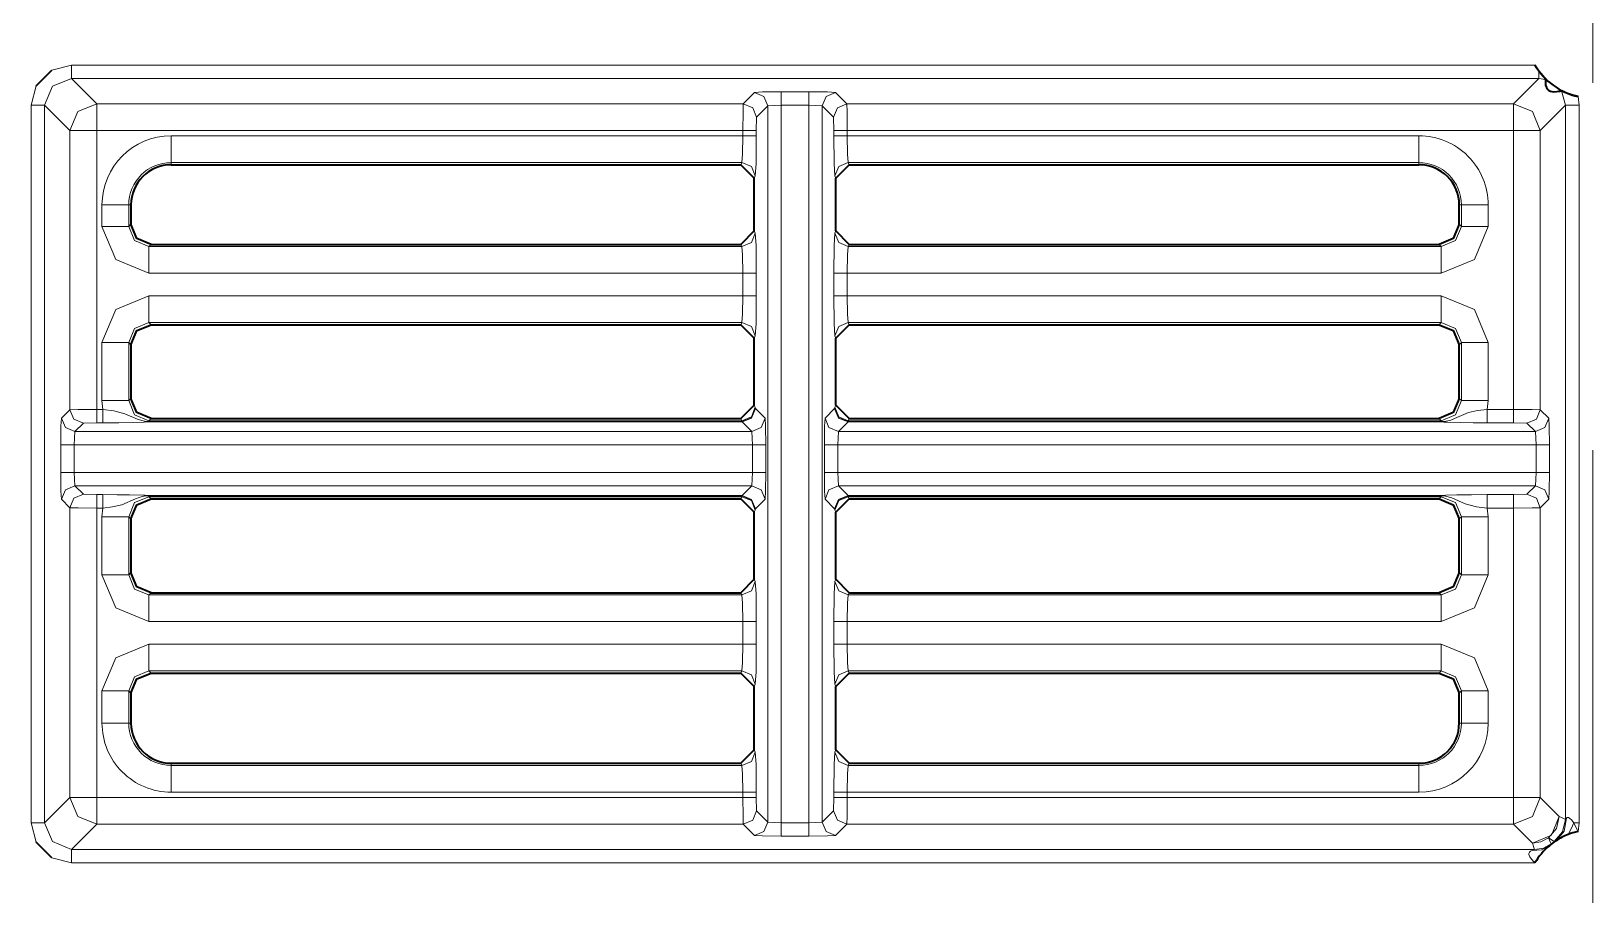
# Model space of a CAD drawing. Header units: millimetres. Extents: x 0 to 2941, y -405 to 1422.
# Drawn here: x 563.3 to 621.6, y 487 to 519.2 of the extents above; entities that cross this region are included whole.
import ezdxf

# ---------------------------------------------------------------- set-up
doc = ezdxf.new("R2010")
doc.units = ezdxf.units.MM
doc.layers.add('FINE', color=9, linetype='Continuous')
doc.layers.add('OUTLINE', color=7, linetype='Continuous')

msp = doc.modelspace()

# ---------------------------------------------------------------- linework, layer by layer
at = {"layer": 'FINE', "lineweight": 9}
for p, q in [((621.566, 540.171), (621.566, 517.314)), ((563.518, 517.205), (563.33, 516.478)), ((564.829, 517.477), (619.554, 517.477)), ((565.773, 516.534), (564.829, 517.477)), ((619.554, 517.477), (618.611, 516.534)), ((619.554, 517.477), (619.809, 517.444)), ((590.304, 516.954), (589.884, 516.534)), ((592.33, 516.979), (591.304, 516.979)), ((593.749, 516.534), (593.329, 516.954)), ((620.396, 517.017), (620.554, 516.478)), ((563.33, 516.478), (563.33, 489.703)), ((563.83, 516.478), (564.773, 515.534)), ((563.83, 489.703), (563.83, 516.478)), ((589.884, 516.534), (565.773, 516.534)), ((590.804, 516.454), (591.304, 516.479)), ((590.804, 489.727), (590.804, 516.454)), ((591.304, 516.479), (591.304, 489.702)), ((591.304, 516.479), (592.33, 516.479)), ((592.33, 489.702), (592.33, 516.479)), ((592.33, 516.479), (592.829, 516.454)), ((592.829, 516.454), (592.829, 489.727)), ((618.611, 516.534), (593.749, 516.534)), ((619.61, 515.534), (620.554, 516.478)), ((620.554, 516.478), (620.554, 489.819)), ((564.773, 515.534), (564.773, 505.115)), ((589.871, 515.534), (589.871, 515.338)), ((590.371, 515.338), (590.371, 515.534)), ((593.262, 515.534), (593.262, 515.338)), ((618.611, 515.534), (618.611, 505.128)), ((619.61, 505.115), (619.61, 515.534)), ((568.549, 514.34), (589.834, 514.34)), ((568.549, 514.259), (568.549, 514.34)), ((589.834, 514.34), (589.793, 514.259)), ((593.799, 514.34), (615.085, 514.34)), ((593.84, 514.259), (593.799, 514.34)), ((615.085, 514.34), (615.085, 514.259)), ((593.299, 513.84), (593.34, 513.758)), ((565.969, 512.758), (565.969, 511.955)), ((566.967, 512.758), (567.049, 512.758)), ((617.664, 511.955), (617.664, 512.758)), ((616.666, 511.955), (616.585, 512.036)), ((590.334, 511.705), (590.293, 511.787)), ((593.34, 511.787), (593.299, 511.705)), ((567.716, 511.206), (567.798, 511.287)), ((615.836, 511.287), (615.917, 511.206)), ((567.716, 510.207), (589.871, 510.207)), ((589.871, 510.207), (589.871, 509.367)), ((593.262, 510.207), (593.262, 509.367)), ((593.762, 509.367), (593.762, 510.207)), ((589.871, 509.367), (567.716, 509.367)), ((615.917, 509.367), (593.762, 509.367)), ((567.716, 508.369), (589.834, 508.369)), ((567.798, 508.287), (567.716, 508.369)), ((589.834, 508.369), (589.793, 508.287)), ((593.299, 507.87), (593.34, 507.787)), ((593.84, 508.287), (593.799, 508.369)), ((565.969, 507.62), (565.969, 505.455)), ((566.967, 507.62), (567.049, 507.538)), ((566.967, 505.455), (566.967, 507.62)), ((617.664, 505.455), (617.664, 507.62)), ((567.049, 505.536), (566.967, 505.455)), ((616.666, 505.455), (616.585, 505.536)), ((564.773, 505.115), (564.458, 504.8)), ((565.999, 505.128), (565.773, 505.128)), ((565.969, 505.455), (565.999, 505.128)), ((590.334, 505.205), (590.293, 505.287)), ((593.291, 505.157), (592.934, 504.8)), ((593.299, 505.205), (593.291, 505.157)), ((593.34, 505.287), (593.299, 505.205)), ((617.634, 505.128), (617.664, 505.455)), ((618.611, 505.128), (617.634, 505.128)), ((619.925, 504.8), (619.61, 505.115)), ((564.958, 504.3), (565.273, 504.615)), ((565.273, 504.615), (565.773, 504.628)), ((565.773, 504.628), (565.999, 504.628)), ((567.716, 504.706), (567.798, 504.787)), ((589.834, 504.706), (567.716, 504.706)), ((589.842, 504.674), (567.716, 504.674)), ((567.716, 504.657), (589.842, 504.657)), ((589.793, 504.787), (589.834, 504.706)), ((589.834, 504.706), (589.842, 504.674)), ((589.842, 504.657), (590.199, 504.3)), ((593.434, 504.3), (593.791, 504.657)), ((593.791, 504.674), (593.799, 504.706)), ((615.917, 504.674), (593.791, 504.674)), ((593.791, 504.657), (615.917, 504.657)), ((593.799, 504.706), (593.84, 504.787)), ((615.917, 504.706), (593.799, 504.706)), ((615.836, 504.787), (615.917, 504.706)), ((617.634, 504.628), (618.611, 504.628)), ((618.611, 504.628), (619.11, 504.615)), ((619.11, 504.615), (619.426, 504.3)), ((564.932, 503.8), (564.958, 504.3)), ((590.225, 503.8), (564.932, 503.8)), ((564.932, 502.774), (564.932, 503.8)), ((564.958, 504.3), (590.199, 504.3)), ((590.199, 504.3), (590.225, 503.8)), ((590.225, 503.8), (590.225, 502.774)), ((590.725, 502.774), (590.725, 503.8)), ((592.909, 503.8), (592.909, 502.774)), ((593.408, 503.8), (593.434, 504.3)), ((619.451, 503.8), (593.408, 503.8)), ((593.408, 502.774), (593.408, 503.8)), ((593.434, 504.3), (619.426, 504.3)), ((621.566, 503.6), (621.566, 480.743)), ((564.932, 502.774), (590.225, 502.774)), ((564.958, 502.275), (564.932, 502.774)), ((593.408, 502.774), (619.451, 502.774)), ((593.434, 502.275), (593.408, 502.774)), ((619.451, 502.774), (619.426, 502.275)), ((590.199, 502.275), (564.958, 502.275)), ((565.273, 501.959), (564.958, 502.275)), ((619.426, 502.275), (593.434, 502.275)), ((593.791, 501.917), (593.434, 502.275)), ((619.426, 502.275), (619.11, 501.959)), ((564.458, 501.775), (564.773, 501.46)), ((564.773, 501.46), (564.773, 490.647)), ((565.773, 501.947), (565.273, 501.959)), ((565.999, 501.947), (565.773, 501.947)), ((565.773, 490.647), (565.773, 501.447)), ((589.842, 501.917), (567.716, 501.917)), ((567.716, 501.901), (589.842, 501.901)), ((567.798, 501.787), (567.716, 501.869)), ((567.716, 501.869), (589.834, 501.869)), ((589.834, 501.869), (589.793, 501.787)), ((589.842, 501.901), (589.834, 501.869)), ((590.342, 501.418), (590.699, 501.775)), ((592.934, 501.775), (593.291, 501.418)), ((615.917, 501.917), (593.791, 501.917)), ((593.799, 501.869), (593.791, 501.901)), ((593.84, 501.787), (593.799, 501.869)), ((593.799, 501.869), (615.917, 501.869)), ((615.917, 501.869), (615.836, 501.787)), ((618.611, 501.947), (617.634, 501.947)), ((617.634, 501.447), (618.611, 501.447)), ((619.11, 501.959), (618.611, 501.947)), ((619.61, 490.647), (619.61, 501.46)), ((565.969, 501.12), (565.969, 498.955)), ((590.293, 501.287), (590.334, 501.369)), ((590.334, 501.369), (590.342, 501.418)), ((593.291, 501.418), (593.299, 501.369)), ((593.299, 501.369), (593.34, 501.287)), ((616.585, 501.038), (616.666, 501.12)), ((616.666, 501.12), (616.666, 498.955)), ((567.049, 499.036), (566.967, 498.955)), ((590.334, 498.705), (590.293, 498.787)), ((593.34, 498.787), (593.299, 498.705)), ((616.666, 498.955), (616.585, 499.036)), ((567.716, 498.206), (567.798, 498.287)), ((593.799, 498.206), (593.84, 498.287)), ((615.917, 498.206), (593.799, 498.206)), ((615.836, 498.287), (615.917, 498.206)), ((567.716, 497.207), (589.871, 497.207)), ((590.371, 496.367), (590.371, 497.207)), ((593.262, 497.207), (593.262, 496.367)), ((615.917, 496.367), (593.762, 496.367)), ((567.798, 495.287), (567.716, 495.369)), ((593.84, 495.287), (593.799, 495.369)), ((566.967, 494.62), (567.049, 494.538)), ((590.293, 494.787), (590.334, 494.869)), ((593.299, 494.869), (593.34, 494.787)), ((617.664, 493.422), (617.664, 494.62)), ((590.334, 492.34), (590.293, 492.422)), ((593.34, 492.422), (593.299, 492.34)), ((568.549, 491.841), (568.549, 491.922)), ((589.834, 491.841), (568.549, 491.841)), ((589.793, 491.922), (589.834, 491.841)), ((593.799, 491.841), (593.84, 491.922)), ((615.085, 491.841), (593.799, 491.841)), ((615.085, 491.922), (615.085, 491.841)), ((564.773, 490.647), (563.83, 489.703)), ((589.871, 490.647), (565.773, 490.647)), ((568.549, 490.842), (589.871, 490.842)), ((589.871, 490.842), (589.871, 490.647)), ((590.371, 490.647), (590.371, 490.842)), ((593.262, 490.647), (593.249, 490.147)), ((593.262, 490.842), (593.262, 490.647)), ((620.317, 489.94), (619.61, 490.647)), ((593.249, 490.147), (592.829, 489.727)), ((563.33, 489.703), (563.518, 488.976)), ((564.829, 488.704), (565.773, 489.647)), ((565.773, 489.647), (589.884, 489.647)), ((589.884, 489.647), (590.304, 489.227)), ((591.304, 489.702), (590.804, 489.727)), ((592.33, 489.702), (591.304, 489.702)), ((591.304, 489.202), (592.33, 489.202)), ((592.829, 489.727), (592.33, 489.702)), ((593.329, 489.227), (593.749, 489.647)), ((593.749, 489.647), (618.611, 489.647)), ((618.611, 489.647), (619.317, 488.941)), ((621.018, 489.379), (621.054, 489.703)), ((619.397, 488.704), (564.829, 488.704)), ((564.102, 488.391), (564.829, 488.204)), ((564.829, 488.204), (619.409, 488.204))]:
    msp.add_line(p, q, dxfattribs=at)
for points in [[(619.409, 517.977), (564.829, 517.977), (564.102, 517.789)], [(564.829, 517.477), (564.829, 517.628), (564.829, 517.977)], [(619.554, 517.477), (619.554, 517.556), (619.554, 517.755)], [(563.83, 516.478), (564.122, 517.185), (564.829, 517.477)], [(591.304, 516.979), (590.606, 516.972), (590.304, 516.954)], [(590.304, 516.954), (590.657, 516.807), (590.804, 516.454)], [(591.304, 516.979), (591.304, 516.828), (591.304, 516.479)], [(592.33, 516.979), (592.33, 516.828), (592.33, 516.479)], [(593.329, 516.954), (593.027, 516.972), (592.33, 516.979)], [(593.329, 516.954), (592.976, 516.807), (592.829, 516.454)], [(621.054, 489.703), (621.054, 516.478), (621.018, 516.801)], [(563.33, 516.478), (563.679, 516.478), (563.83, 516.478)], [(565.773, 516.534), (565.066, 516.241), (564.773, 515.534)], [(565.773, 515.534), (565.773, 516.232), (565.773, 516.534)], [(589.884, 516.534), (589.875, 516.232), (589.871, 515.534)], [(589.884, 516.534), (590.237, 516.387), (590.384, 516.034)], [(590.371, 515.534), (590.384, 516.034), (590.804, 516.454)], [(592.829, 516.454), (593.249, 516.034), (593.262, 515.534)], [(593.749, 516.534), (593.396, 516.387), (593.249, 516.034)], [(593.762, 515.534), (593.758, 516.232), (593.749, 516.534)], [(619.61, 515.534), (619.317, 516.241), (618.611, 516.534)], [(618.611, 515.534), (618.611, 516.232), (618.611, 516.534)], [(620.554, 516.478), (620.705, 516.478), (621.054, 516.478)], [(564.773, 515.534), (565.075, 515.534), (565.773, 515.534)], [(565.773, 505.128), (565.773, 515.534), (589.871, 515.534)], [(589.871, 515.534), (590.22, 515.534), (590.371, 515.534)], [(593.762, 515.534), (593.413, 515.534), (593.262, 515.534)], [(593.762, 515.338), (593.762, 515.534), (618.611, 515.534)], [(618.611, 515.534), (619.308, 515.534), (619.61, 515.534)], [(568.549, 514.34), (568.549, 514.65), (568.549, 515.338)], [(589.871, 515.338), (589.86, 514.65), (589.834, 514.34)], [(589.871, 515.338), (590.22, 515.338), (590.371, 515.338)], [(590.293, 513.758), (590.334, 513.84), (590.36, 514.306), (590.371, 515.338)], [(593.762, 515.338), (593.413, 515.338), (593.262, 515.338)], [(593.262, 515.338), (593.273, 514.306), (593.299, 513.84)], [(593.799, 514.34), (593.773, 514.65), (593.762, 515.338)], [(615.085, 514.34), (615.085, 514.65), (615.085, 515.338)], [(589.834, 514.34), (590.187, 514.193), (590.334, 513.84)], [(593.799, 514.34), (593.446, 514.193), (593.299, 513.84)], [(565.969, 512.758), (566.657, 512.758), (566.967, 512.758)], [(567.049, 512.036), (566.967, 511.955), (566.967, 512.758)], [(616.585, 512.758), (616.666, 512.758), (616.666, 511.955)], [(616.666, 512.758), (616.976, 512.758), (617.664, 512.758)], [(565.969, 511.955), (566.657, 511.955), (566.967, 511.955)], [(565.969, 511.955), (566.48, 510.719), (567.716, 510.207)], [(567.716, 511.206), (567.185, 511.424), (566.967, 511.955)], [(593.762, 510.207), (615.917, 510.207), (617.153, 510.719), (617.664, 511.955)], [(616.666, 511.955), (616.448, 511.424), (615.917, 511.206)], [(616.666, 511.955), (616.976, 511.955), (617.664, 511.955)], [(590.334, 511.705), (590.187, 511.352), (589.834, 511.206)], [(590.371, 509.367), (590.371, 510.207), (590.36, 511.24), (590.334, 511.705)], [(593.299, 511.705), (593.273, 511.24), (593.262, 510.207)], [(593.299, 511.705), (593.446, 511.352), (593.799, 511.206)], [(589.793, 511.287), (589.834, 511.206), (567.716, 511.206)], [(567.716, 510.207), (567.716, 510.896), (567.716, 511.206)], [(589.834, 511.206), (589.86, 510.896), (589.871, 510.207)], [(593.762, 510.207), (593.773, 510.896), (593.799, 511.206)], [(615.917, 511.206), (593.799, 511.206), (593.84, 511.287)], [(615.917, 510.207), (615.917, 510.896), (615.917, 511.206)], [(590.371, 510.207), (590.22, 510.207), (589.871, 510.207)], [(593.762, 510.207), (593.413, 510.207), (593.262, 510.207)], [(567.716, 509.367), (566.48, 508.856), (565.969, 507.62)], [(567.716, 509.367), (567.716, 508.679), (567.716, 508.369)], [(589.871, 509.367), (589.86, 508.679), (589.834, 508.369)], [(590.371, 509.367), (590.22, 509.367), (589.871, 509.367)], [(590.293, 507.787), (590.334, 507.87), (590.36, 508.335), (590.371, 509.367)], [(593.762, 509.367), (593.413, 509.367), (593.262, 509.367)], [(593.262, 509.367), (593.273, 508.335), (593.299, 507.87)], [(593.799, 508.369), (593.773, 508.679), (593.762, 509.367)], [(615.917, 509.367), (615.917, 508.679), (615.917, 508.369)], [(617.664, 507.62), (617.153, 508.856), (615.917, 509.367)], [(566.967, 507.62), (567.185, 508.151), (567.716, 508.369)], [(590.334, 507.87), (590.187, 508.222), (589.834, 508.369)], [(593.799, 508.369), (593.446, 508.222), (593.299, 507.87)], [(593.799, 508.369), (615.917, 508.369), (615.836, 508.287)], [(615.917, 508.369), (616.448, 508.151), (616.666, 507.62)], [(566.967, 507.62), (566.657, 507.62), (565.969, 507.62)], [(616.585, 507.538), (616.666, 507.62), (616.666, 505.455)], [(617.664, 507.62), (616.976, 507.62), (616.666, 507.62)], [(565.773, 505.128), (565.075, 505.124), (564.773, 505.115)], [(564.773, 505.115), (564.92, 504.762), (565.273, 504.615)], [(565.773, 505.128), (565.773, 504.779), (565.773, 504.628)], [(566.967, 505.455), (566.657, 505.455), (565.969, 505.455)], [(565.999, 505.128), (565.999, 504.779), (565.999, 504.628)], [(567.716, 504.674), (567.646, 504.676), (567.559, 504.685), (567.32, 504.745), (566.82, 504.967), (566.406, 505.078), (565.999, 505.128)], [(567.716, 504.706), (567.185, 504.924), (566.967, 505.455)], [(589.834, 504.706), (590.187, 504.853), (590.334, 505.205)], [(589.842, 504.657), (590.195, 504.804), (590.342, 505.157)], [(589.842, 504.674), (590.194, 504.817), (590.342, 505.157)], [(590.699, 504.8), (590.342, 505.157), (590.334, 505.205)], [(593.291, 505.157), (593.439, 504.817), (593.791, 504.674)], [(593.291, 505.157), (593.438, 504.804), (593.791, 504.657)], [(593.299, 505.205), (593.446, 504.853), (593.799, 504.706)], [(616.666, 505.455), (616.448, 504.924), (615.917, 504.706)], [(617.634, 505.128), (617.27, 505.085), (616.927, 505.007), (616.409, 504.782), (616.272, 504.731), (616.166, 504.702), (616.02, 504.679), (615.95, 504.674), (615.917, 504.674)], [(617.664, 505.455), (616.976, 505.455), (616.666, 505.455)], [(617.634, 505.128), (617.634, 504.779), (617.634, 504.628)], [(618.611, 505.128), (618.611, 504.779), (618.611, 504.628)], [(619.61, 505.115), (619.308, 505.124), (618.611, 505.128)], [(619.61, 505.115), (619.464, 504.762), (619.11, 504.615)], [(564.458, 504.8), (564.44, 504.498), (564.433, 503.8)], [(564.458, 504.8), (564.605, 504.447), (564.958, 504.3)], [(565.999, 504.628), (566.591, 504.631), (567.139, 504.641), (567.547, 504.653), (567.655, 504.657), (567.689, 504.657), (567.716, 504.657)], [(567.716, 504.706), (567.716, 504.695), (567.716, 504.674)], [(567.716, 504.674), (567.716, 504.662), (567.716, 504.657)], [(589.842, 504.674), (589.842, 504.662), (589.842, 504.657)], [(590.199, 504.3), (590.553, 504.447), (590.699, 504.8)], [(590.725, 503.8), (590.717, 504.498), (590.699, 504.8)], [(592.934, 504.8), (592.916, 504.498), (592.909, 503.8)], [(592.934, 504.8), (593.081, 504.447), (593.434, 504.3)], [(593.791, 504.657), (593.791, 504.662), (593.791, 504.674)], [(615.917, 504.706), (615.917, 504.695), (615.917, 504.674)], [(615.917, 504.674), (615.917, 504.662), (615.917, 504.657)], [(615.917, 504.657), (615.93, 504.657), (615.957, 504.657), (616.016, 504.656), (616.065, 504.654), (616.14, 504.652), (616.633, 504.637), (617.104, 504.631), (617.634, 504.628)], [(619.925, 504.8), (619.779, 504.447), (619.426, 504.3)], [(619.951, 502.774), (619.951, 503.8), (619.943, 504.498), (619.925, 504.8)], [(564.433, 503.8), (564.583, 503.8), (564.932, 503.8)], [(564.433, 503.8), (564.433, 502.774), (564.44, 502.077), (564.458, 501.775)], [(590.225, 503.8), (590.574, 503.8), (590.725, 503.8)], [(592.909, 503.8), (593.06, 503.8), (593.408, 503.8)], [(619.426, 504.3), (619.451, 503.8), (619.451, 502.774)], [(619.951, 503.8), (619.8, 503.8), (619.451, 503.8)], [(564.433, 502.774), (564.583, 502.774), (564.932, 502.774)], [(590.225, 502.774), (590.199, 502.275), (589.842, 501.917)], [(590.225, 502.774), (590.574, 502.774), (590.725, 502.774)], [(590.699, 501.775), (590.717, 502.077), (590.725, 502.774)], [(592.909, 502.774), (593.06, 502.774), (593.408, 502.774)], [(592.909, 502.774), (592.916, 502.077), (592.934, 501.775)], [(619.951, 502.774), (619.8, 502.774), (619.451, 502.774)], [(619.61, 501.46), (619.925, 501.775), (619.943, 502.077), (619.951, 502.774)], [(564.458, 501.775), (564.605, 502.128), (564.958, 502.275)], [(590.199, 502.275), (590.553, 502.128), (590.699, 501.775)], [(592.934, 501.775), (593.081, 502.128), (593.434, 502.275)], [(619.925, 501.775), (619.779, 502.128), (619.426, 502.275)], [(564.773, 501.46), (564.92, 501.813), (565.273, 501.959)], [(564.773, 501.46), (565.075, 501.451), (565.773, 501.447)], [(565.773, 501.447), (565.773, 501.796), (565.773, 501.947)], [(565.773, 501.447), (565.999, 501.447), (565.969, 501.12)], [(565.999, 501.447), (565.999, 501.796), (565.999, 501.947)], [(567.716, 501.917), (567.704, 501.917), (567.676, 501.918), (567.617, 501.919), (567.568, 501.921), (567.494, 501.923), (567, 501.937), (566.529, 501.944), (565.999, 501.947)], [(565.999, 501.447), (566.363, 501.49), (566.706, 501.568), (567.224, 501.793), (567.361, 501.844), (567.467, 501.873), (567.614, 501.896), (567.683, 501.9), (567.716, 501.901)], [(566.967, 501.12), (567.185, 501.651), (567.716, 501.869)], [(567.716, 501.901), (567.716, 501.913), (567.716, 501.917)], [(567.716, 501.901), (567.716, 501.88), (567.716, 501.869)], [(589.834, 501.869), (590.187, 501.722), (590.334, 501.369)], [(589.842, 501.917), (590.195, 501.771), (590.342, 501.418)], [(589.842, 501.917), (589.842, 501.913), (589.842, 501.901)], [(589.842, 501.901), (590.194, 501.758), (590.342, 501.418)], [(593.291, 501.418), (593.438, 501.771), (593.791, 501.917)], [(593.291, 501.418), (593.439, 501.758), (593.791, 501.901)], [(593.299, 501.369), (593.446, 501.722), (593.799, 501.869)], [(618.611, 501.447), (618.611, 490.647), (593.762, 490.647), (593.762, 490.842)], [(593.791, 501.901), (593.791, 501.913), (593.791, 501.917)], [(593.791, 501.901), (615.917, 501.901), (615.987, 501.899), (616.074, 501.89), (616.314, 501.83), (616.813, 501.608), (617.227, 501.497), (617.634, 501.447)], [(617.634, 501.947), (617.042, 501.944), (616.494, 501.934), (616.086, 501.921), (615.978, 501.918), (615.944, 501.918), (615.917, 501.917)], [(615.917, 501.901), (615.917, 501.913), (615.917, 501.917)], [(615.917, 501.901), (615.917, 501.88), (615.917, 501.869), (616.448, 501.651), (616.666, 501.12)], [(617.634, 501.447), (617.634, 501.796), (617.634, 501.947)], [(617.664, 498.955), (617.664, 501.12), (617.634, 501.447)], [(618.611, 501.447), (618.611, 501.796), (618.611, 501.947)], [(618.611, 501.447), (619.308, 501.451), (619.61, 501.46)], [(619.61, 501.46), (619.464, 501.813), (619.11, 501.959)], [(566.967, 501.12), (566.657, 501.12), (565.969, 501.12)], [(566.967, 498.955), (566.967, 501.12), (567.049, 501.038)], [(617.664, 501.12), (616.976, 501.12), (616.666, 501.12)], [(566.967, 498.955), (566.657, 498.955), (565.969, 498.955)], [(565.969, 498.955), (566.48, 497.719), (567.716, 497.207)], [(567.716, 498.206), (567.185, 498.424), (566.967, 498.955)], [(589.834, 498.206), (590.187, 498.353), (590.334, 498.705)], [(590.371, 497.207), (590.36, 498.24), (590.334, 498.705)], [(593.299, 498.705), (593.273, 498.24), (593.262, 497.207)], [(593.299, 498.705), (593.446, 498.353), (593.799, 498.206)], [(616.666, 498.955), (616.448, 498.424), (615.917, 498.206)], [(615.917, 497.207), (617.153, 497.719), (617.664, 498.955)], [(617.664, 498.955), (616.976, 498.955), (616.666, 498.955)], [(589.793, 498.287), (589.834, 498.206), (567.716, 498.206)], [(567.716, 498.206), (567.716, 497.896), (567.716, 497.207)], [(589.834, 498.206), (589.86, 497.896), (589.871, 497.207)], [(593.762, 497.207), (593.773, 497.896), (593.799, 498.206)], [(615.917, 498.206), (615.917, 497.896), (615.917, 497.207)], [(589.871, 497.207), (589.871, 496.367), (567.716, 496.367), (566.48, 495.856), (565.969, 494.62)], [(589.871, 497.207), (590.22, 497.207), (590.371, 497.207)], [(593.262, 497.207), (593.413, 497.207), (593.762, 497.207)], [(593.762, 496.367), (593.762, 497.207), (615.917, 497.207)], [(567.716, 496.367), (567.716, 495.679), (567.716, 495.369)], [(589.871, 496.367), (589.86, 495.679), (589.834, 495.369)], [(590.371, 496.367), (590.22, 496.367), (589.871, 496.367)], [(590.334, 494.869), (590.36, 495.335), (590.371, 496.367)], [(593.762, 496.367), (593.413, 496.367), (593.262, 496.367)], [(593.262, 496.367), (593.273, 495.335), (593.299, 494.869)], [(593.799, 495.369), (593.773, 495.679), (593.762, 496.367)], [(615.917, 496.367), (615.917, 495.679), (615.917, 495.369)], [(617.664, 494.62), (617.153, 495.856), (615.917, 496.367)], [(566.967, 494.62), (567.185, 495.151), (567.716, 495.369)], [(567.716, 495.369), (589.834, 495.369), (589.793, 495.287)], [(590.334, 494.869), (590.187, 495.222), (589.834, 495.369)], [(593.799, 495.369), (593.446, 495.222), (593.299, 494.869)], [(593.799, 495.369), (615.917, 495.369), (615.836, 495.287)], [(615.917, 495.369), (616.448, 495.151), (616.666, 494.62)], [(565.969, 494.62), (566.657, 494.62), (566.967, 494.62)], [(567.049, 493.422), (566.967, 493.422), (566.967, 494.62)], [(616.585, 494.538), (616.666, 494.62), (616.666, 493.422), (616.585, 493.422)], [(617.664, 494.62), (616.976, 494.62), (616.666, 494.62)], [(566.967, 493.422), (566.657, 493.422), (565.969, 493.422)], [(616.666, 493.422), (616.976, 493.422), (617.664, 493.422)], [(589.834, 491.841), (590.187, 491.988), (590.334, 492.34)], [(590.371, 490.842), (590.36, 491.875), (590.334, 492.34)], [(593.299, 492.34), (593.273, 491.875), (593.262, 490.842)], [(593.299, 492.34), (593.446, 491.988), (593.799, 491.841)], [(568.549, 491.841), (568.549, 491.531), (568.549, 490.842)], [(589.834, 491.841), (589.86, 491.531), (589.871, 490.842)], [(593.762, 490.842), (593.773, 491.531), (593.799, 491.841)], [(615.085, 491.841), (615.085, 491.531), (615.085, 490.842)], [(564.773, 490.647), (565.066, 489.94), (565.773, 489.647)], [(564.773, 490.647), (565.075, 490.647), (565.773, 490.647)], [(565.773, 489.647), (565.773, 489.949), (565.773, 490.647)], [(589.871, 490.842), (590.22, 490.842), (590.371, 490.842)], [(589.871, 490.647), (590.22, 490.647), (590.371, 490.647)], [(589.871, 490.647), (589.875, 489.949), (589.884, 489.647)], [(590.804, 489.727), (590.384, 490.147), (590.371, 490.647)], [(593.262, 490.842), (593.413, 490.842), (593.762, 490.842)], [(593.762, 490.647), (593.413, 490.647), (593.262, 490.647)], [(593.749, 489.647), (593.758, 489.949), (593.762, 490.647)], [(618.611, 489.647), (619.317, 489.94), (619.61, 490.647)], [(618.611, 490.647), (619.308, 490.647), (619.61, 490.647)], [(618.611, 489.647), (618.611, 489.949), (618.611, 490.647)], [(589.884, 489.647), (590.237, 489.794), (590.384, 490.147)], [(593.749, 489.647), (593.396, 489.794), (593.249, 490.147)], [(620.317, 489.94), (620.024, 489.234), (619.317, 488.941)], [(619.917, 489.141), (620.211, 489.493), (620.317, 489.94)], [(620.554, 489.819), (620.441, 489.357), (620.127, 489)], [(620.585, 489.868), (620.5, 489.389), (620.197, 489.032)], [(620.554, 489.819), (620.37, 489.913), (620.317, 489.94)], [(620.585, 489.868), (620.578, 489.855), (620.56, 489.825), (620.554, 489.819)], [(620.859, 489.703), (620.768, 489.812), (620.714, 489.863), (620.66, 489.894), (620.652, 489.897), (620.616, 489.896), (620.59, 489.875), (620.585, 489.868)], [(563.33, 489.703), (563.679, 489.703), (563.83, 489.703)], [(564.829, 488.704), (564.122, 488.996), (563.83, 489.703)], [(590.304, 489.227), (590.657, 489.374), (590.804, 489.727)], [(590.304, 489.227), (590.606, 489.209), (591.304, 489.202)], [(591.304, 489.202), (591.304, 489.353), (591.304, 489.702)], [(592.33, 489.202), (592.33, 489.353), (592.33, 489.702)], [(592.33, 489.202), (593.027, 489.209), (593.329, 489.227)], [(593.329, 489.227), (592.976, 489.374), (592.829, 489.727)], [(620.859, 489.703), (620.76, 489.476), (620.643, 489.264)], [(620.859, 489.703), (620.954, 489.703), (621.054, 489.703)], [(621.018, 489.379), (621.015, 489.387), (620.859, 489.703)], [(564.829, 488.204), (564.829, 488.552), (564.829, 488.704)], [(619.397, 488.704), (619.389, 488.699), (619.357, 488.689), (619.302, 488.672), (619.243, 488.646), (619.203, 488.61), (619.185, 488.56), (619.186, 488.517), (619.219, 488.431), (619.238, 488.398), (619.353, 488.258), (619.4, 488.212), (619.409, 488.204)], [(619.948, 488.846), (619.65, 488.693), (619.302, 488.672)], [(619.917, 489.141), (619.633, 488.992), (619.317, 488.941)], [(619.317, 488.941), (619.384, 488.744), (619.397, 488.704)], [(620.015, 488.917), (619.724, 488.758), (619.397, 488.704)], [(619.917, 489.141), (620.087, 489.028), (620.127, 489)], [(620.015, 488.917), (619.993, 488.966), (619.917, 489.141)], [(619.948, 488.846), (619.975, 488.872), (620.015, 488.917)], [(620.127, 489), (620.18, 489.023), (620.197, 489.032)]]:
    msp.add_lwpolyline(points, dxfattribs=at)
for points in [[(589.871, 515.338), (568.549, 515.338, 0.414204), (565.969, 512.758)], [(617.665, 512.758, 0.414243), (615.085, 515.338), (593.762, 515.338)], [(568.549, 514.34, 0.414245), (566.967, 512.758)], [(616.666, 512.758, 0.414214), (615.085, 514.34)], [(565.969, 494.62), (565.969, 493.422, 0.414223), (568.549, 490.842)], [(566.967, 493.422, 0.414245), (568.549, 491.841)], [(593.762, 490.842), (615.085, 490.842, 0.414184), (617.665, 493.422)], [(615.085, 491.841, 0.41415), (616.666, 493.422)]]:
    msp.add_lwpolyline(points, format="xyb", dxfattribs=at)
at = {"layer": 'OUTLINE', "lineweight": 40}
for p, q in [((563.518, 517.205), (564.102, 517.789)), ((619.554, 517.755), (619.409, 517.977)), ((568.549, 514.259), (589.793, 514.259)), ((589.793, 514.259), (590.293, 513.758)), ((593.84, 514.259), (615.085, 514.259)), ((590.293, 511.787), (590.293, 513.758)), ((616.585, 512.036), (616.585, 512.758)), ((590.293, 511.787), (589.793, 511.287)), ((593.84, 511.287), (593.34, 511.787)), ((567.798, 511.287), (589.793, 511.287)), ((593.84, 511.287), (615.836, 511.287)), ((567.798, 508.287), (589.793, 508.287)), ((589.793, 508.287), (590.293, 507.787)), ((593.84, 508.287), (615.836, 508.287)), ((567.049, 507.538), (567.049, 505.536)), ((590.293, 505.287), (590.293, 507.787)), ((616.585, 505.536), (616.585, 507.538)), ((590.293, 505.287), (589.793, 504.787)), ((593.84, 504.787), (593.34, 505.287)), ((567.798, 504.787), (589.793, 504.787)), ((593.84, 504.787), (615.836, 504.787)), ((567.798, 501.787), (589.793, 501.787)), ((589.793, 501.787), (590.293, 501.287)), ((593.34, 501.287), (593.84, 501.787)), ((593.84, 501.787), (615.836, 501.787)), ((567.049, 501.038), (567.049, 499.036)), ((590.293, 498.787), (590.293, 501.287)), ((593.34, 498.787), (593.34, 501.287)), ((616.585, 499.036), (616.585, 501.038)), ((590.293, 498.787), (589.793, 498.287)), ((593.84, 498.287), (593.34, 498.787)), ((567.798, 498.287), (589.793, 498.287)), ((593.84, 498.287), (615.836, 498.287)), ((567.798, 495.287), (589.793, 495.287)), ((589.793, 495.287), (590.293, 494.787)), ((567.049, 494.538), (567.049, 493.422)), ((590.293, 492.422), (590.293, 494.787)), ((616.585, 493.422), (616.585, 494.538)), ((590.293, 492.422), (589.793, 491.922)), ((593.84, 491.922), (593.34, 492.422)), ((568.549, 491.922), (589.793, 491.922)), ((593.84, 491.922), (615.085, 491.922)), ((564.102, 488.391), (563.518, 488.976))]:
    msp.add_line(p, q, dxfattribs=at)
for points in [[(619.409, 517.977, 0.207947), (621.018, 516.801)], [(568.549, 514.258, 0.414214), (567.049, 512.758), (567.049, 512.036)], [(616.585, 512.758, 0.41423), (615.085, 514.258)], [(567.049, 493.422, 0.414214), (568.549, 491.922)], [(615.085, 491.922, 0.414197), (616.585, 493.422)], [(621.018, 489.379, 0.039177), (620.643, 489.264, 0.050642), (620.197, 489.032, 0.031328), (619.948, 488.846, 0.084282), (619.409, 488.204)]]:
    msp.add_lwpolyline(points, format="xyb", dxfattribs=at)
for points in [[(619.809, 517.444), (619.797, 517.46), (619.751, 517.511), (619.637, 517.645), (619.554, 517.755)], [(619.809, 517.444), (619.802, 517.379), (619.807, 517.233), (619.836, 517.139), (619.891, 517.062), (619.904, 517.05), (619.911, 517.045), (619.914, 517.043), (619.916, 517.041), (619.919, 517.039), (619.921, 517.037), (619.925, 517.035), (619.932, 517.029), (619.952, 517.018), (619.995, 516.999), (620.093, 516.978), (620.348, 517.004), (620.396, 517.017)], [(621.018, 516.801), (620.777, 516.867), (620.593, 516.933), (620.462, 516.989), (620.412, 517.011), (620.396, 517.017)], [(593.34, 511.787), (593.34, 513.758), (593.84, 514.259)], [(567.798, 511.287), (567.268, 511.507), (567.049, 512.036)], [(616.585, 512.036), (616.365, 511.507), (615.836, 511.287)], [(567.049, 507.538), (567.268, 508.068), (567.798, 508.287)], [(593.34, 505.287), (593.34, 507.787), (593.84, 508.287)], [(615.836, 508.287), (616.365, 508.068), (616.585, 507.538)], [(567.798, 504.787), (567.268, 505.007), (567.049, 505.536)], [(616.585, 505.536), (616.365, 505.007), (615.836, 504.787)], [(567.049, 501.038), (567.268, 501.568), (567.798, 501.787)], [(615.836, 501.787), (616.365, 501.568), (616.585, 501.038)], [(567.798, 498.287), (567.268, 498.507), (567.049, 499.036)], [(616.585, 499.036), (616.365, 498.507), (615.836, 498.287)], [(567.049, 494.538), (567.268, 495.068), (567.798, 495.287)], [(593.34, 492.422), (593.34, 494.787), (593.84, 495.287)], [(593.84, 495.287), (615.836, 495.287), (616.365, 495.068), (616.585, 494.538)]]:
    msp.add_lwpolyline(points, dxfattribs=at)

doc.saveas('drawing.dxf')
